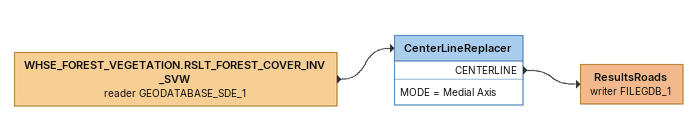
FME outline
WHSE_FOREST_VEGETATION.RSLT_FOREST_COVER_INV_SVW (reader GEODATABASE_SDE_1)
    -> CenterLineReplacer
CenterLineReplacer
    MODE = Medial Axis
    CENTERLINE -> ResultsRoads (writer FILEGDB_1)
ResultsRoads (writer FILEGDB_1)
